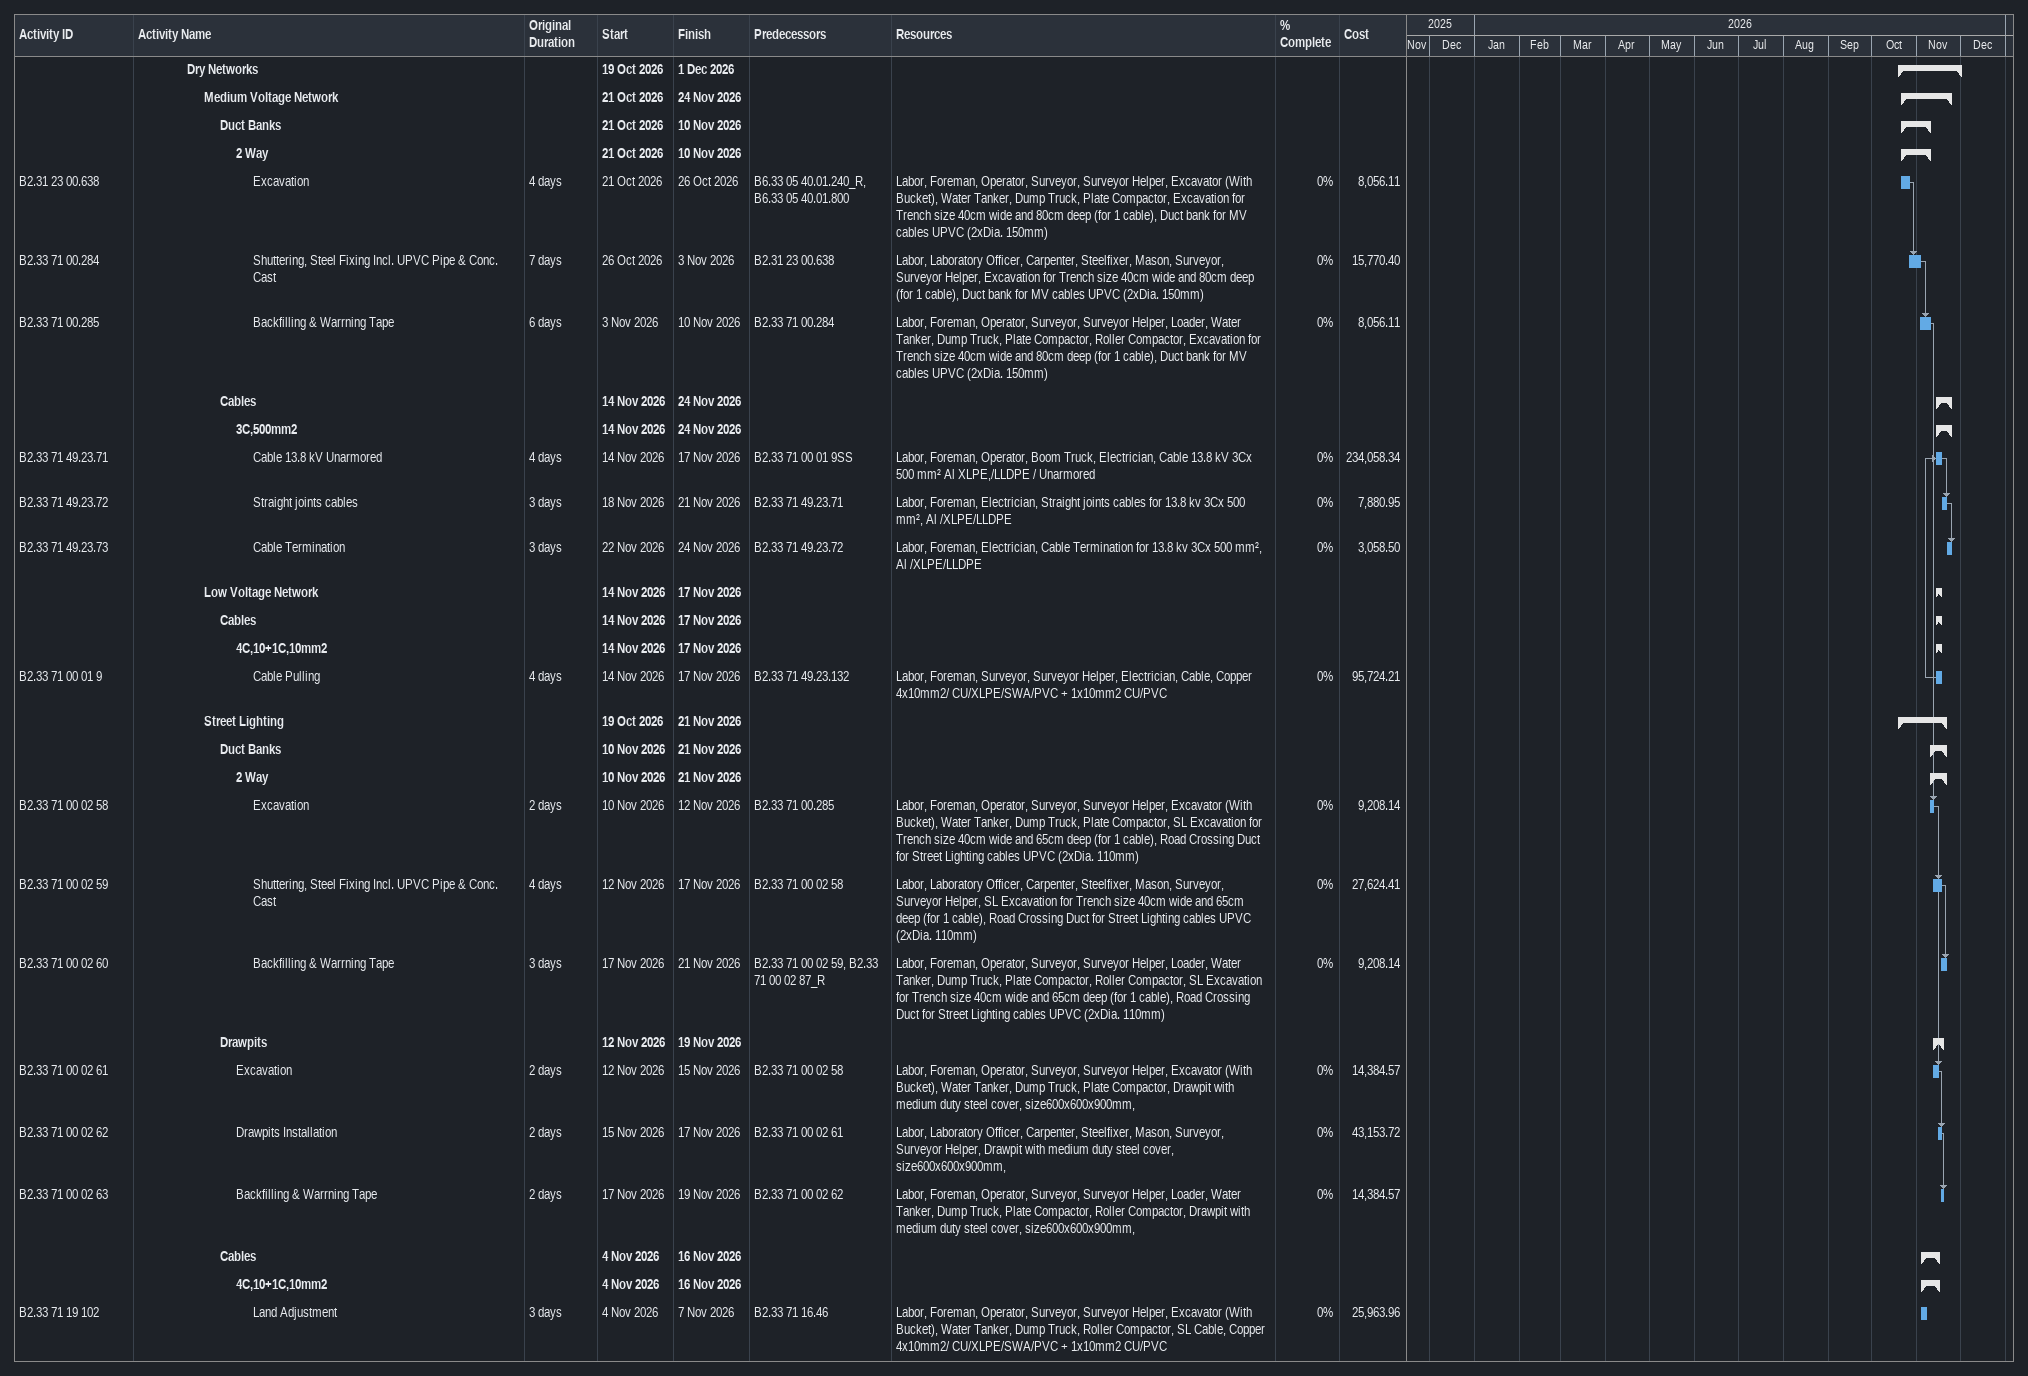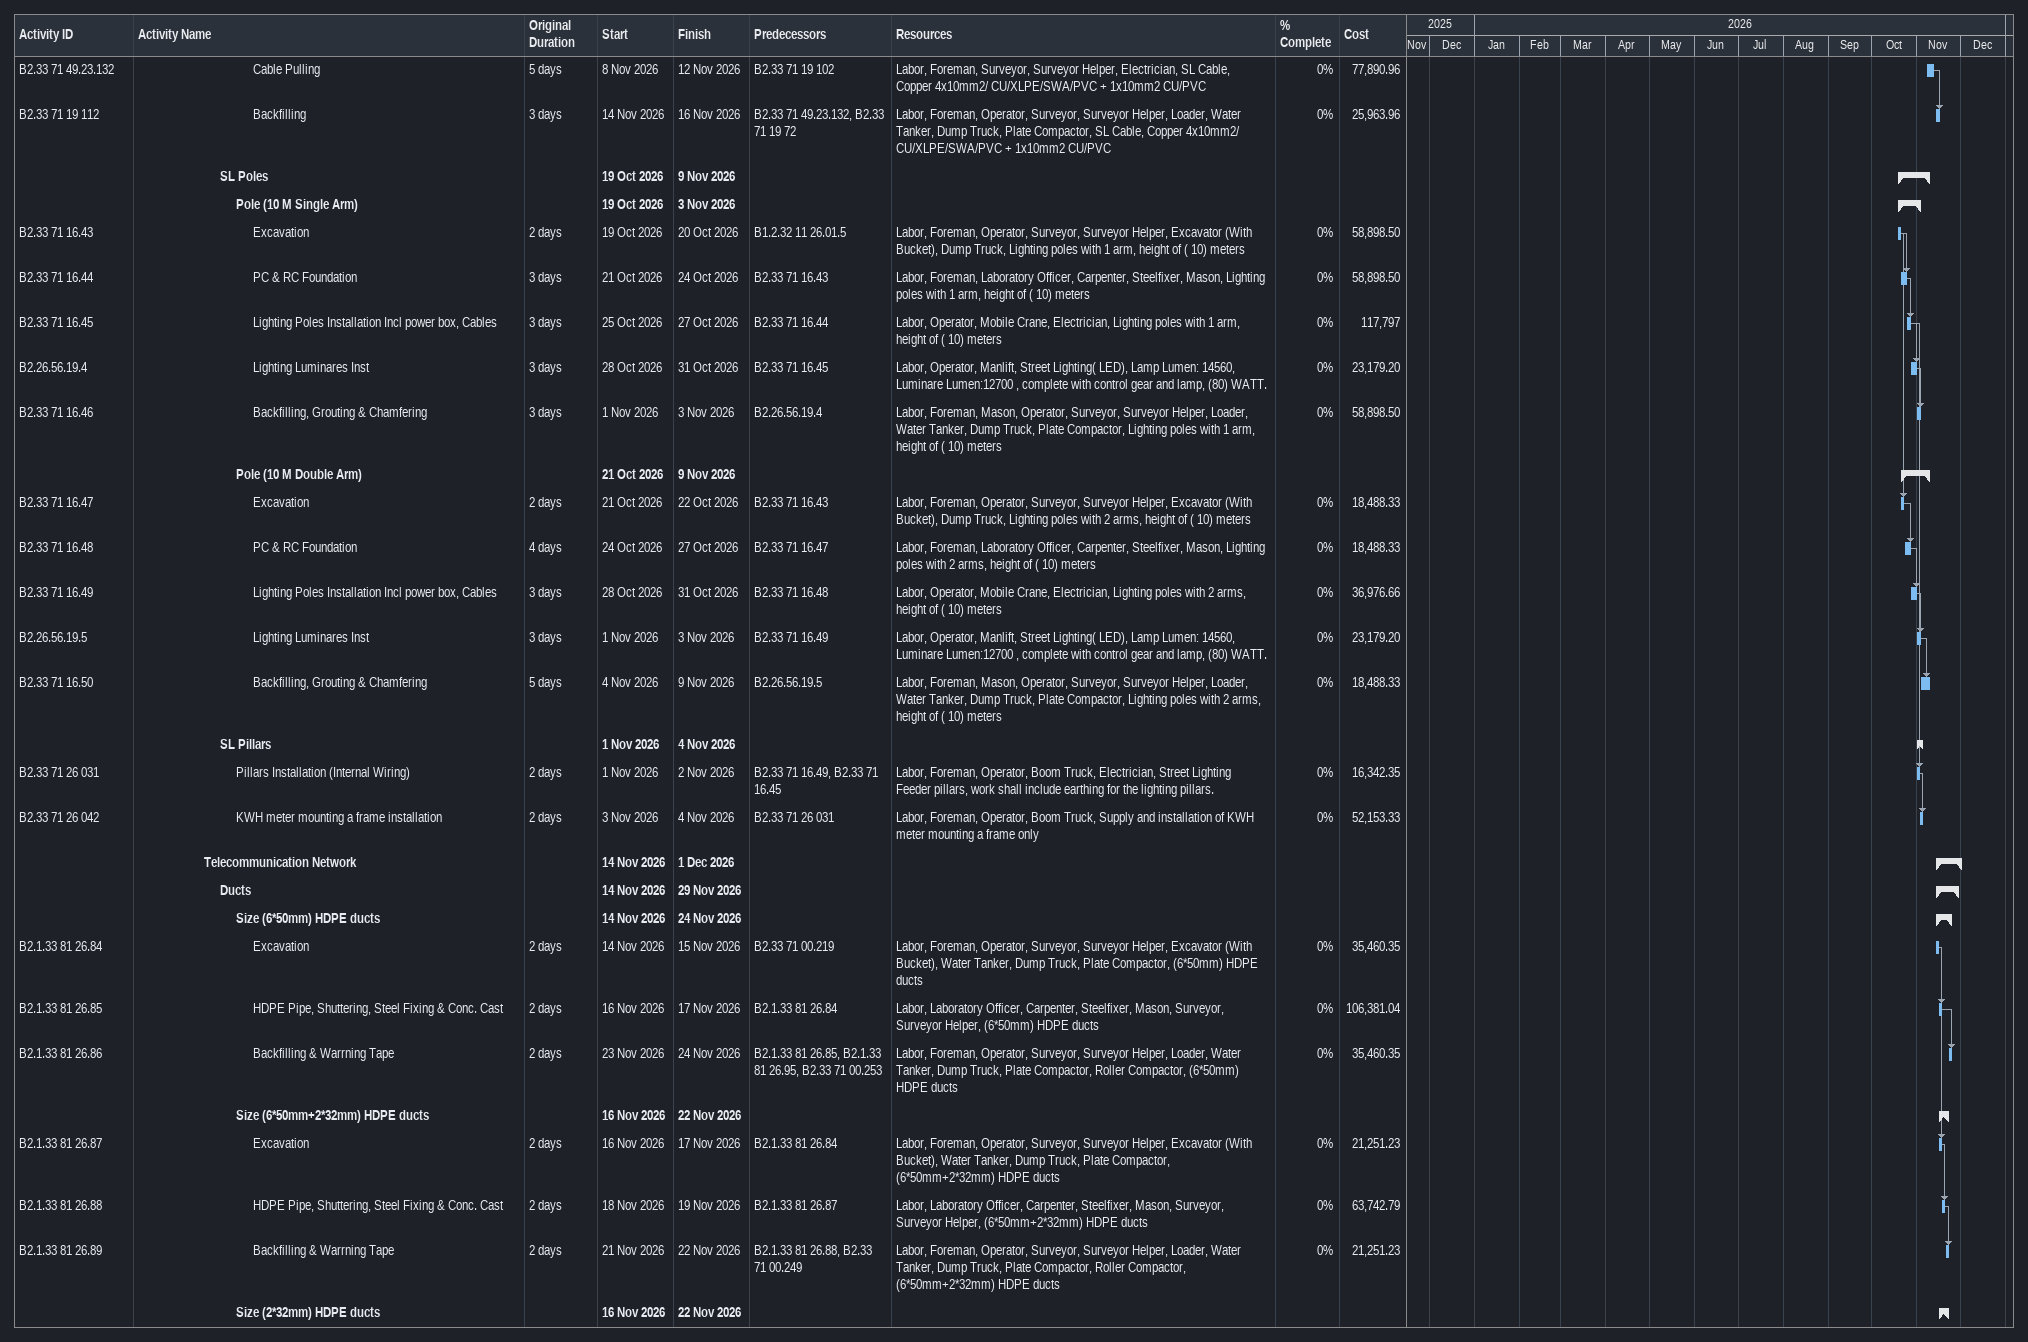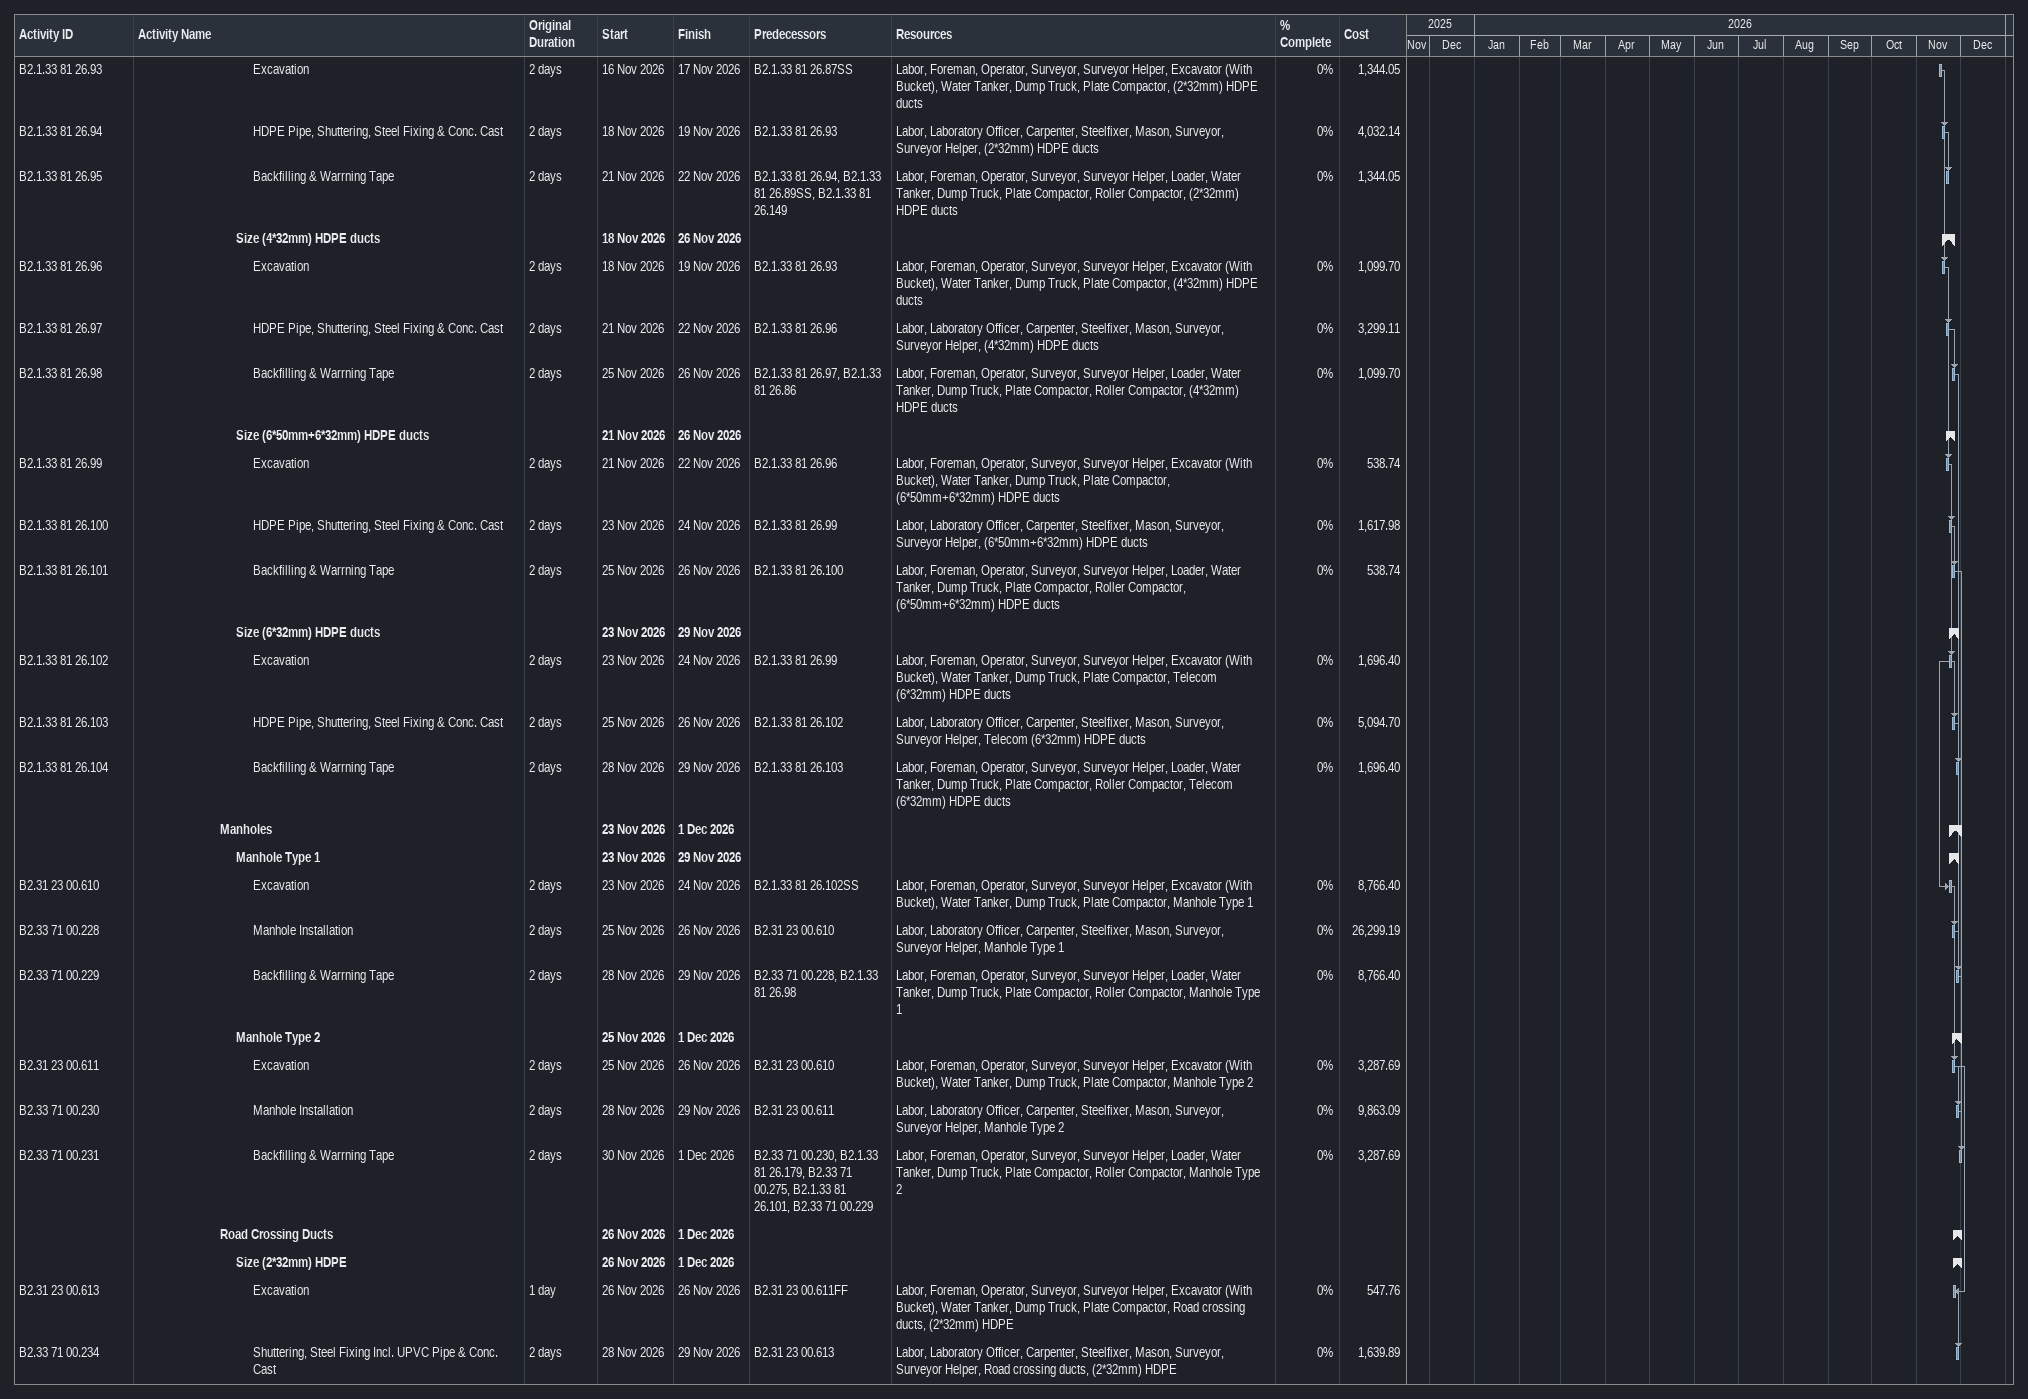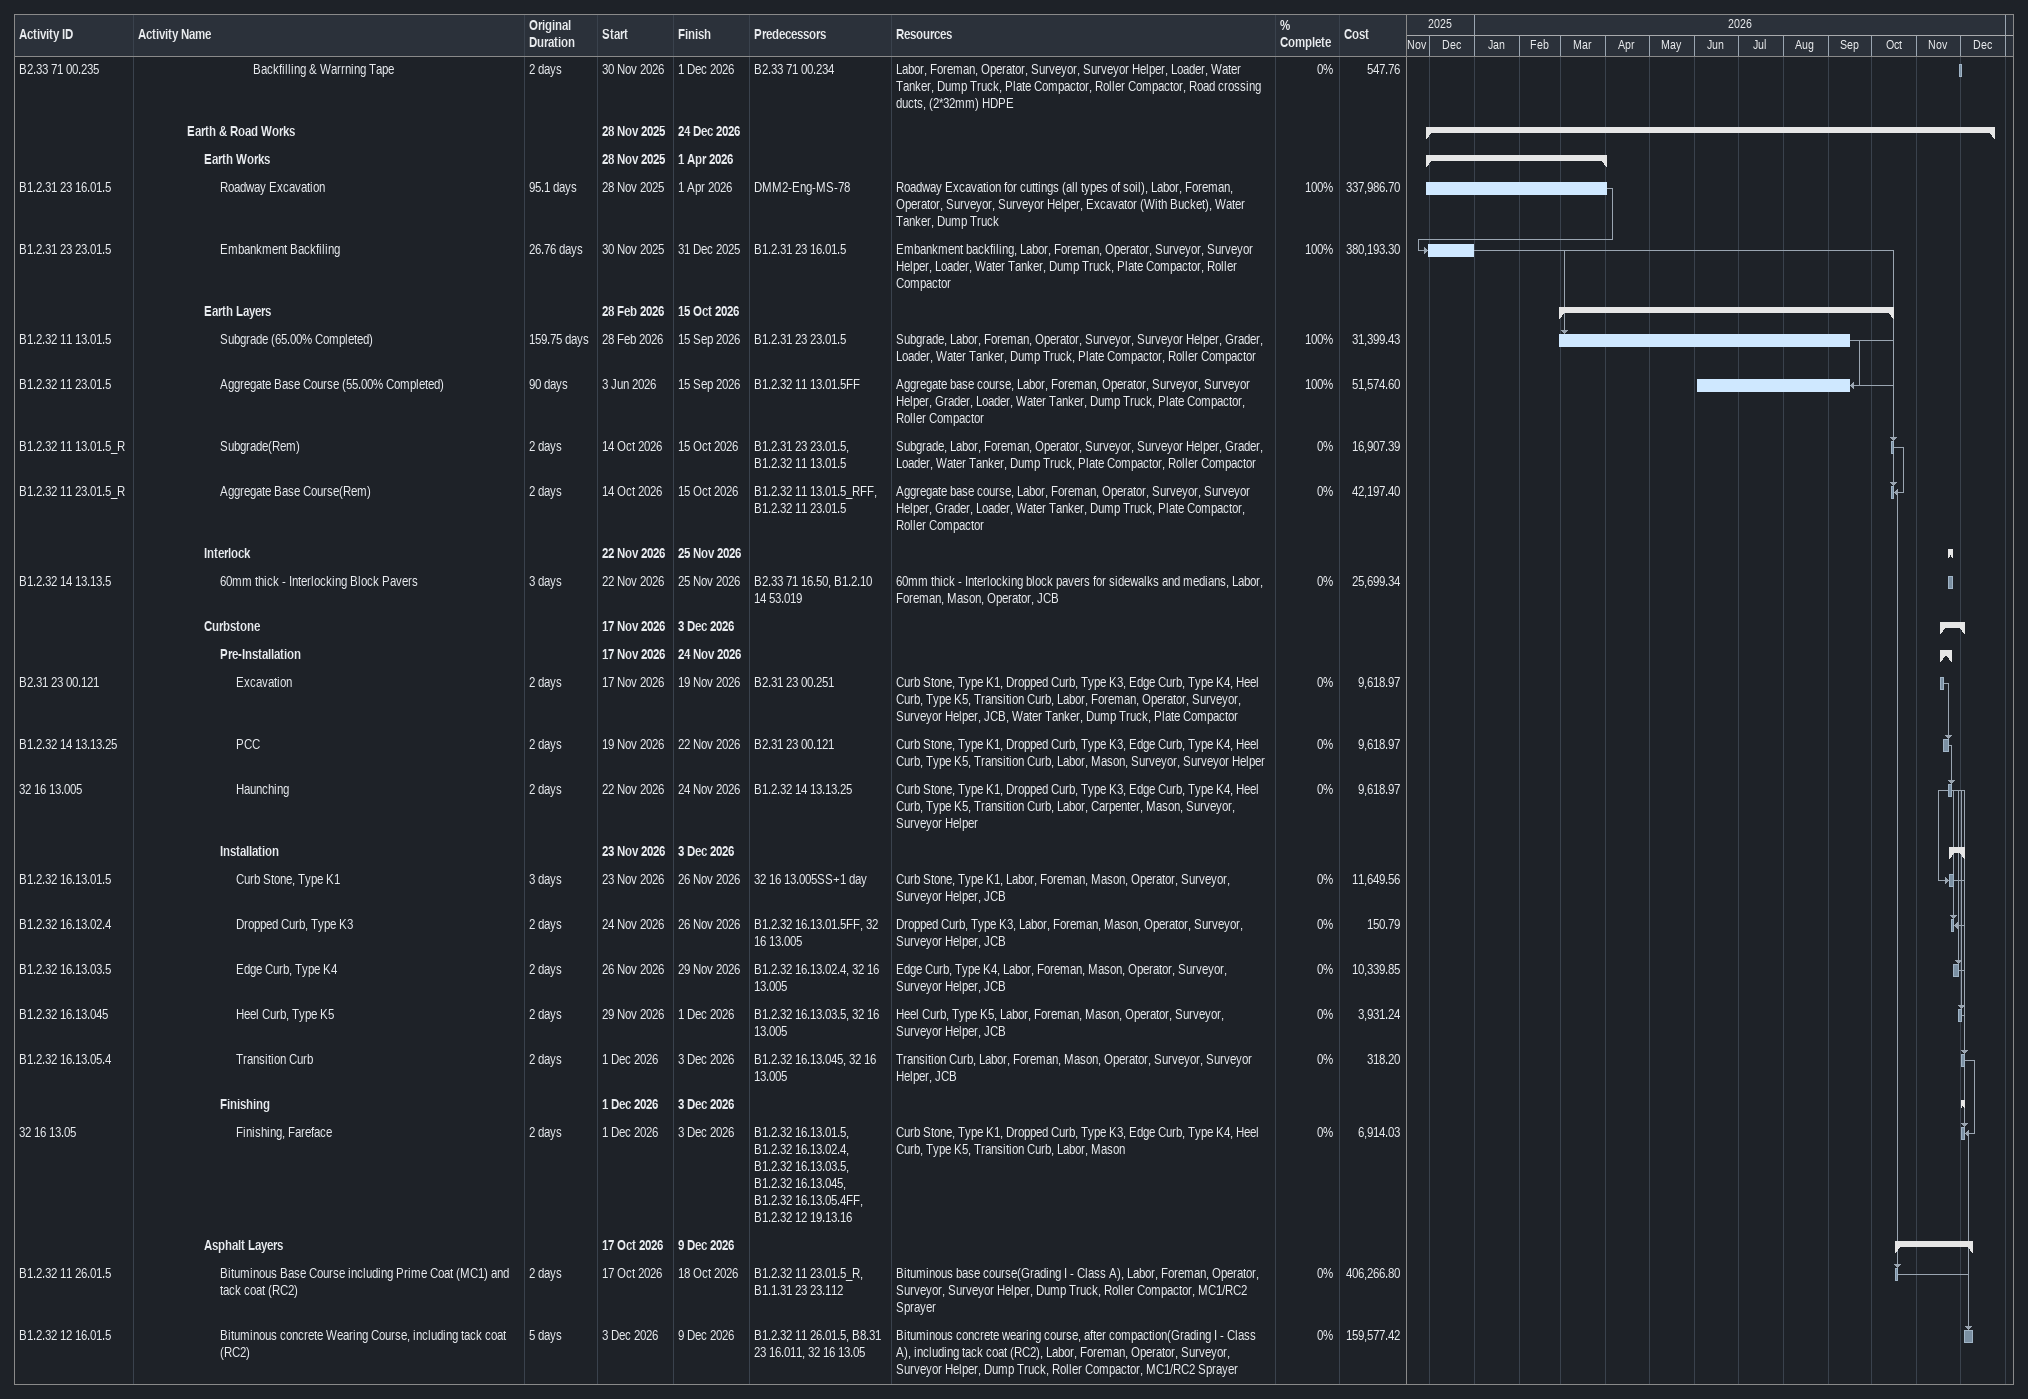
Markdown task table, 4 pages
| ID | Level | Task | Original duration | Start | Finish | Predecessors | Resources | % complete | Cost |
|---|---|---|---|---|---|---|---|---|---|
|  | 4 | **Dry Networks** |  | 2026-10-19 | 2026-12-01 |  |  |  |  |
|  | 5 | **Medium Voltage Network** |  | 2026-10-21 | 2026-11-24 |  |  |  |  |
|  | 6 | **Duct Banks** |  | 2026-10-21 | 2026-11-10 |  |  |  |  |
|  | 7 | **2 Way** |  | 2026-10-21 | 2026-11-10 |  |  |  |  |
| B2.31 23 00.638 | 8 | Excavation | 4d | 2026-10-21 | 2026-10-26 | B6.33 05 40.01.240_R, B6.33 05 40.01.800 | Labor, Foreman, Operator, Surveyor, Surveyor Helper, Excavator (With Bucket), Water Tanker, Dump Truck, Plate Compactor, Excavation for Trench size 40cm wide and 80cm deep (for 1 cable), Duct bank for MV cables UPVC (2xDia. 150mm) | 0 | 8056.11 |
| B2.33 71 00.284 | 8 | Shuttering, Steel Fixing Incl. UPVC Pipe & Conc. Cast | 7d | 2026-10-26 | 2026-11-03 | B2.31 23 00.638 | Labor, Laboratory Officer, Carpenter, Steelfixer, Mason, Surveyor, Surveyor Helper, Excavation for Trench size 40cm wide and 80cm deep (for 1 cable), Duct bank for MV cables UPVC (2xDia. 150mm) | 0 | 15770.40 |
| B2.33 71 00.285 | 8 | Backfilling & Warrning Tape | 6d | 2026-11-03 | 2026-11-10 | B2.33 71 00.284 | Labor, Foreman, Operator, Surveyor, Surveyor Helper, Loader, Water Tanker, Dump Truck, Plate Compactor, Roller Compactor, Excavation for Trench size 40cm wide and 80cm deep (for 1 cable), Duct bank for MV cables UPVC (2xDia. 150mm) | 0 | 8056.11 |
|  | 6 | **Cables** |  | 2026-11-14 | 2026-11-24 |  |  |  |  |
|  | 7 | **3C,500mm2** |  | 2026-11-14 | 2026-11-24 |  |  |  |  |
| B2.33 71 49.23.71 | 8 | Cable 13.8 kV Unarmored | 4d | 2026-11-14 | 2026-11-17 | B2.33 71 00 01 9SS | Labor, Foreman, Operator, Boom Truck, Electrician, Cable 13.8 kV 3Cx 500 mm² Al XLPE,/LLDPE / Unarmored | 0 | 234058.34 |
| B2.33 71 49.23.72 | 8 | Straight joints cables | 3d | 2026-11-18 | 2026-11-21 | B2.33 71 49.23.71 | Labor, Foreman, Electrician, Straight joints cables for 13.8 kv 3Cx 500 mm², Al /XLPE/LLDPE | 0 | 7880.95 |
| B2.33 71 49.23.73 | 8 | Cable Termination | 3d | 2026-11-22 | 2026-11-24 | B2.33 71 49.23.72 | Labor, Foreman, Electrician, Cable Termination for 13.8 kv 3Cx 500 mm², Al /XLPE/LLDPE | 0 | 3058.50 |
|  | 5 | **Low Voltage Network** |  | 2026-11-14 | 2026-11-17 |  |  |  |  |
|  | 6 | **Cables** |  | 2026-11-14 | 2026-11-17 |  |  |  |  |
|  | 7 | **4C,10+1C,10mm2** |  | 2026-11-14 | 2026-11-17 |  |  |  |  |
| B2.33 71 00 01 9 | 8 | Cable Pulling | 4d | 2026-11-14 | 2026-11-17 | B2.33 71 49.23.132 | Labor, Foreman, Surveyor, Surveyor Helper, Electrician, Cable, Copper 4x10mm2/ CU/XLPE/SWA/PVC + 1x10mm2 CU/PVC | 0 | 95724.21 |
|  | 5 | **Street Lighting** |  | 2026-10-19 | 2026-11-21 |  |  |  |  |
|  | 6 | **Duct Banks** |  | 2026-11-10 | 2026-11-21 |  |  |  |  |
|  | 7 | **2 Way** |  | 2026-11-10 | 2026-11-21 |  |  |  |  |
| B2.33 71 00 02 58 | 8 | Excavation | 2d | 2026-11-10 | 2026-11-12 | B2.33 71 00.285 | Labor, Foreman, Operator, Surveyor, Surveyor Helper, Excavator (With Bucket), Water Tanker, Dump Truck, Plate Compactor, SL Excavation for Trench size 40cm wide and 65cm deep (for 1 cable), Road Crossing Duct for Street Lighting cables UPVC (2xDia. 110mm) | 0 | 9208.14 |
| B2.33 71 00 02 59 | 8 | Shuttering, Steel Fixing Incl. UPVC Pipe & Conc. Cast | 4d | 2026-11-12 | 2026-11-17 | B2.33 71 00 02 58 | Labor, Laboratory Officer, Carpenter, Steelfixer, Mason, Surveyor, Surveyor Helper, SL Excavation for Trench size 40cm wide and 65cm deep (for 1 cable), Road Crossing Duct for Street Lighting cables UPVC (2xDia. 110mm) | 0 | 27624.41 |
| B2.33 71 00 02 60 | 8 | Backfilling & Warrning Tape | 3d | 2026-11-17 | 2026-11-21 | B2.33 71 00 02 59, B2.33 71 00 02 87_R | Labor, Foreman, Operator, Surveyor, Surveyor Helper, Loader, Water Tanker, Dump Truck, Plate Compactor, Roller Compactor, SL Excavation for Trench size 40cm wide and 65cm deep (for 1 cable), Road Crossing Duct for Street Lighting cables UPVC (2xDia. 110mm) | 0 | 9208.14 |
|  | 6 | **Drawpits** |  | 2026-11-12 | 2026-11-19 |  |  |  |  |
| B2.33 71 00 02 61 | 7 | Excavation | 2d | 2026-11-12 | 2026-11-15 | B2.33 71 00 02 58 | Labor, Foreman, Operator, Surveyor, Surveyor Helper, Excavator (With Bucket), Water Tanker, Dump Truck, Plate Compactor, Drawpit with medium duty steel cover, size600x600x900mm, | 0 | 14384.57 |
| B2.33 71 00 02 62 | 7 | Drawpits Installation | 2d | 2026-11-15 | 2026-11-17 | B2.33 71 00 02 61 | Labor, Laboratory Officer, Carpenter, Steelfixer, Mason, Surveyor, Surveyor Helper, Drawpit with medium duty steel cover, size600x600x900mm, | 0 | 43153.72 |
| B2.33 71 00 02 63 | 7 | Backfilling & Warrning Tape | 2d | 2026-11-17 | 2026-11-19 | B2.33 71 00 02 62 | Labor, Foreman, Operator, Surveyor, Surveyor Helper, Loader, Water Tanker, Dump Truck, Plate Compactor, Roller Compactor, Drawpit with medium duty steel cover, size600x600x900mm, | 0 | 14384.57 |
|  | 6 | **Cables** |  | 2026-11-04 | 2026-11-16 |  |  |  |  |
|  | 7 | **4C,10+1C,10mm2** |  | 2026-11-04 | 2026-11-16 |  |  |  |  |
| B2.33 71 19 102 | 8 | Land Adjustment | 3d | 2026-11-04 | 2026-11-07 | B2.33 71 16.46 | Labor, Foreman, Operator, Surveyor, Surveyor Helper, Excavator (With Bucket), Water Tanker, Dump Truck, Roller Compactor, SL Cable, Copper 4x10mm2/ CU/XLPE/SWA/PVC + 1x10mm2 CU/PVC | 0 | 25963.96 |
| B2.33 71 49.23.132 | 8 | Cable Pulling | 5d | 2026-11-08 | 2026-11-12 | B2.33 71 19 102 | Labor, Foreman, Surveyor, Surveyor Helper, Electrician, SL Cable, Copper 4x10mm2/ CU/XLPE/SWA/PVC + 1x10mm2 CU/PVC | 0 | 77890.96 |
| B2.33 71 19 112 | 8 | Backfilling | 3d | 2026-11-14 | 2026-11-16 | B2.33 71 49.23.132, B2.33 71 19 72 | Labor, Foreman, Operator, Surveyor, Surveyor Helper, Loader, Water Tanker, Dump Truck, Plate Compactor, SL Cable, Copper 4x10mm2/ CU/XLPE/SWA/PVC + 1x10mm2 CU/PVC | 0 | 25963.96 |
|  | 6 | **SL Poles** |  | 2026-10-19 | 2026-11-09 |  |  |  |  |
|  | 7 | **Pole (10 M Single Arm)** |  | 2026-10-19 | 2026-11-03 |  |  |  |  |
| B2.33 71 16.43 | 8 | Excavation | 2d | 2026-10-19 | 2026-10-20 | B1.2.32 11 26.01.5 | Labor, Foreman, Operator, Surveyor, Surveyor Helper, Excavator (With Bucket), Dump Truck, Lighting poles with 1 arm, height of ( 10) meters | 0 | 58898.50 |
| B2.33 71 16.44 | 8 | PC & RC Foundation | 3d | 2026-10-21 | 2026-10-24 | B2.33 71 16.43 | Labor, Foreman, Laboratory Officer, Carpenter, Steelfixer, Mason, Lighting poles with 1 arm, height of ( 10) meters | 0 | 58898.50 |
| B2.33 71 16.45 | 8 | Lighting Poles Installation Incl power box, Cables | 3d | 2026-10-25 | 2026-10-27 | B2.33 71 16.44 | Labor, Operator, Mobile Crane, Electrician, Lighting poles with 1 arm, height of ( 10) meters | 0 | 117797 |
| B2.26.56.19.4 | 8 | Lighting Luminares Inst | 3d | 2026-10-28 | 2026-10-31 | B2.33 71 16.45 | Labor, Operator, Manlift, Street Lighting( LED), Lamp Lumen: 14560, Luminare Lumen:12700 , complete with control gear and lamp, (80) WATT. | 0 | 23179.20 |
| B2.33 71 16.46 | 8 | Backfilling, Grouting & Chamfering | 3d | 2026-11-01 | 2026-11-03 | B2.26.56.19.4 | Labor, Foreman, Mason, Operator, Surveyor, Surveyor Helper, Loader, Water Tanker, Dump Truck, Plate Compactor, Lighting poles with 1 arm, height of ( 10) meters | 0 | 58898.50 |
|  | 7 | **Pole (10 M Double Arm)** |  | 2026-10-21 | 2026-11-09 |  |  |  |  |
| B2.33 71 16.47 | 8 | Excavation | 2d | 2026-10-21 | 2026-10-22 | B2.33 71 16.43 | Labor, Foreman, Operator, Surveyor, Surveyor Helper, Excavator (With Bucket), Dump Truck, Lighting poles with 2 arms, height of ( 10) meters | 0 | 18488.33 |
| B2.33 71 16.48 | 8 | PC & RC Foundation | 4d | 2026-10-24 | 2026-10-27 | B2.33 71 16.47 | Labor, Foreman, Laboratory Officer, Carpenter, Steelfixer, Mason, Lighting poles with 2 arms, height of ( 10) meters | 0 | 18488.33 |
| B2.33 71 16.49 | 8 | Lighting Poles Installation Incl power box, Cables | 3d | 2026-10-28 | 2026-10-31 | B2.33 71 16.48 | Labor, Operator, Mobile Crane, Electrician, Lighting poles with 2 arms, height of ( 10) meters | 0 | 36976.66 |
| B2.26.56.19.5 | 8 | Lighting Luminares Inst | 3d | 2026-11-01 | 2026-11-03 | B2.33 71 16.49 | Labor, Operator, Manlift, Street Lighting( LED), Lamp Lumen: 14560, Luminare Lumen:12700 , complete with control gear and lamp, (80) WATT. | 0 | 23179.20 |
| B2.33 71 16.50 | 8 | Backfilling, Grouting & Chamfering | 5d | 2026-11-04 | 2026-11-09 | B2.26.56.19.5 | Labor, Foreman, Mason, Operator, Surveyor, Surveyor Helper, Loader, Water Tanker, Dump Truck, Plate Compactor, Lighting poles with 2 arms, height of ( 10) meters | 0 | 18488.33 |
|  | 6 | **SL Pillars** |  | 2026-11-01 | 2026-11-04 |  |  |  |  |
| B2.33 71 26 031 | 7 | Pillars Installation (Internal Wiring) | 2d | 2026-11-01 | 2026-11-02 | B2.33 71 16.49, B2.33 71 16.45 | Labor, Foreman, Operator, Boom Truck, Electrician, Street Lighting Feeder pillars, work shall include earthing for the lighting pillars. | 0 | 16342.35 |
| B2.33 71 26 042 | 7 | KWH meter mounting a frame installation | 2d | 2026-11-03 | 2026-11-04 | B2.33 71 26 031 | Labor, Foreman, Operator, Boom Truck, Supply and installation of KWH meter mounting a frame only | 0 | 52153.33 |
|  | 5 | **Telecommunication Network** |  | 2026-11-14 | 2026-12-01 |  |  |  |  |
|  | 6 | **Ducts** |  | 2026-11-14 | 2026-11-29 |  |  |  |  |
|  | 7 | **Size (6*50mm) HDPE ducts** |  | 2026-11-14 | 2026-11-24 |  |  |  |  |
| B2.1.33 81 26.84 | 8 | Excavation | 2d | 2026-11-14 | 2026-11-15 | B2.33 71 00.219 | Labor, Foreman, Operator, Surveyor, Surveyor Helper, Excavator (With Bucket), Water Tanker, Dump Truck, Plate Compactor, (6*50mm) HDPE ducts | 0 | 35460.35 |
| B2.1.33 81 26.85 | 8 | HDPE Pipe, Shuttering, Steel Fixing & Conc. Cast | 2d | 2026-11-16 | 2026-11-17 | B2.1.33 81 26.84 | Labor, Laboratory Officer, Carpenter, Steelfixer, Mason, Surveyor, Surveyor Helper, (6*50mm) HDPE ducts | 0 | 106381.04 |
| B2.1.33 81 26.86 | 8 | Backfilling & Warrning Tape | 2d | 2026-11-23 | 2026-11-24 | B2.1.33 81 26.85, B2.1.33 81 26.95, B2.33 71 00.253 | Labor, Foreman, Operator, Surveyor, Surveyor Helper, Loader, Water Tanker, Dump Truck, Plate Compactor, Roller Compactor, (6*50mm) HDPE ducts | 0 | 35460.35 |
|  | 7 | **Size (6*50mm+2*32mm) HDPE ducts** |  | 2026-11-16 | 2026-11-22 |  |  |  |  |
| B2.1.33 81 26.87 | 8 | Excavation | 2d | 2026-11-16 | 2026-11-17 | B2.1.33 81 26.84 | Labor, Foreman, Operator, Surveyor, Surveyor Helper, Excavator (With Bucket), Water Tanker, Dump Truck, Plate Compactor, (6*50mm+2*32mm) HDPE ducts | 0 | 21251.23 |
| B2.1.33 81 26.88 | 8 | HDPE Pipe, Shuttering, Steel Fixing & Conc. Cast | 2d | 2026-11-18 | 2026-11-19 | B2.1.33 81 26.87 | Labor, Laboratory Officer, Carpenter, Steelfixer, Mason, Surveyor, Surveyor Helper, (6*50mm+2*32mm) HDPE ducts | 0 | 63742.79 |
| B2.1.33 81 26.89 | 8 | Backfilling & Warrning Tape | 2d | 2026-11-21 | 2026-11-22 | B2.1.33 81 26.88, B2.33 71 00.249 | Labor, Foreman, Operator, Surveyor, Surveyor Helper, Loader, Water Tanker, Dump Truck, Plate Compactor, Roller Compactor, (6*50mm+2*32mm) HDPE ducts | 0 | 21251.23 |
|  | 7 | **Size (2*32mm) HDPE ducts** |  | 2026-11-16 | 2026-11-22 |  |  |  |  |
| B2.1.33 81 26.93 | 8 | Excavation | 2d | 2026-11-16 | 2026-11-17 | B2.1.33 81 26.87SS | Labor, Foreman, Operator, Surveyor, Surveyor Helper, Excavator (With Bucket), Water Tanker, Dump Truck, Plate Compactor, (2*32mm) HDPE ducts | 0 | 1344.05 |
| B2.1.33 81 26.94 | 8 | HDPE Pipe, Shuttering, Steel Fixing & Conc. Cast | 2d | 2026-11-18 | 2026-11-19 | B2.1.33 81 26.93 | Labor, Laboratory Officer, Carpenter, Steelfixer, Mason, Surveyor, Surveyor Helper, (2*32mm) HDPE ducts | 0 | 4032.14 |
| B2.1.33 81 26.95 | 8 | Backfilling & Warrning Tape | 2d | 2026-11-21 | 2026-11-22 | B2.1.33 81 26.94, B2.1.33 81 26.89SS, B2.1.33 81 26.149 | Labor, Foreman, Operator, Surveyor, Surveyor Helper, Loader, Water Tanker, Dump Truck, Plate Compactor, Roller Compactor, (2*32mm) HDPE ducts | 0 | 1344.05 |
|  | 7 | **Size (4*32mm) HDPE ducts** |  | 2026-11-18 | 2026-11-26 |  |  |  |  |
| B2.1.33 81 26.96 | 8 | Excavation | 2d | 2026-11-18 | 2026-11-19 | B2.1.33 81 26.93 | Labor, Foreman, Operator, Surveyor, Surveyor Helper, Excavator (With Bucket), Water Tanker, Dump Truck, Plate Compactor, (4*32mm) HDPE ducts | 0 | 1099.70 |
| B2.1.33 81 26.97 | 8 | HDPE Pipe, Shuttering, Steel Fixing & Conc. Cast | 2d | 2026-11-21 | 2026-11-22 | B2.1.33 81 26.96 | Labor, Laboratory Officer, Carpenter, Steelfixer, Mason, Surveyor, Surveyor Helper, (4*32mm) HDPE ducts | 0 | 3299.11 |
| B2.1.33 81 26.98 | 8 | Backfilling & Warrning Tape | 2d | 2026-11-25 | 2026-11-26 | B2.1.33 81 26.97, B2.1.33 81 26.86 | Labor, Foreman, Operator, Surveyor, Surveyor Helper, Loader, Water Tanker, Dump Truck, Plate Compactor, Roller Compactor, (4*32mm) HDPE ducts | 0 | 1099.70 |
|  | 7 | **Size (6*50mm+6*32mm) HDPE ducts** |  | 2026-11-21 | 2026-11-26 |  |  |  |  |
| B2.1.33 81 26.99 | 8 | Excavation | 2d | 2026-11-21 | 2026-11-22 | B2.1.33 81 26.96 | Labor, Foreman, Operator, Surveyor, Surveyor Helper, Excavator (With Bucket), Water Tanker, Dump Truck, Plate Compactor, (6*50mm+6*32mm) HDPE ducts | 0 | 538.74 |
| B2.1.33 81 26.100 | 8 | HDPE Pipe, Shuttering, Steel Fixing & Conc. Cast | 2d | 2026-11-23 | 2026-11-24 | B2.1.33 81 26.99 | Labor, Laboratory Officer, Carpenter, Steelfixer, Mason, Surveyor, Surveyor Helper, (6*50mm+6*32mm) HDPE ducts | 0 | 1617.98 |
| B2.1.33 81 26.101 | 8 | Backfilling & Warrning Tape | 2d | 2026-11-25 | 2026-11-26 | B2.1.33 81 26.100 | Labor, Foreman, Operator, Surveyor, Surveyor Helper, Loader, Water Tanker, Dump Truck, Plate Compactor, Roller Compactor, (6*50mm+6*32mm) HDPE ducts | 0 | 538.74 |
|  | 7 | **Size (6*32mm) HDPE ducts** |  | 2026-11-23 | 2026-11-29 |  |  |  |  |
| B2.1.33 81 26.102 | 8 | Excavation | 2d | 2026-11-23 | 2026-11-24 | B2.1.33 81 26.99 | Labor, Foreman, Operator, Surveyor, Surveyor Helper, Excavator (With Bucket), Water Tanker, Dump Truck, Plate Compactor, Telecom (6*32mm) HDPE ducts | 0 | 1696.40 |
| B2.1.33 81 26.103 | 8 | HDPE Pipe, Shuttering, Steel Fixing & Conc. Cast | 2d | 2026-11-25 | 2026-11-26 | B2.1.33 81 26.102 | Labor, Laboratory Officer, Carpenter, Steelfixer, Mason, Surveyor, Surveyor Helper, Telecom (6*32mm) HDPE ducts | 0 | 5094.70 |
| B2.1.33 81 26.104 | 8 | Backfilling & Warrning Tape | 2d | 2026-11-28 | 2026-11-29 | B2.1.33 81 26.103 | Labor, Foreman, Operator, Surveyor, Surveyor Helper, Loader, Water Tanker, Dump Truck, Plate Compactor, Roller Compactor, Telecom (6*32mm) HDPE ducts | 0 | 1696.40 |
|  | 6 | **Manholes** |  | 2026-11-23 | 2026-12-01 |  |  |  |  |
|  | 7 | **Manhole Type 1** |  | 2026-11-23 | 2026-11-29 |  |  |  |  |
| B2.31 23 00.610 | 8 | Excavation | 2d | 2026-11-23 | 2026-11-24 | B2.1.33 81 26.102SS | Labor, Foreman, Operator, Surveyor, Surveyor Helper, Excavator (With Bucket), Water Tanker, Dump Truck, Plate Compactor, Manhole Type 1 | 0 | 8766.40 |
| B2.33 71 00.228 | 8 | Manhole Installation | 2d | 2026-11-25 | 2026-11-26 | B2.31 23 00.610 | Labor, Laboratory Officer, Carpenter, Steelfixer, Mason, Surveyor, Surveyor Helper, Manhole Type 1 | 0 | 26299.19 |
| B2.33 71 00.229 | 8 | Backfilling & Warrning Tape | 2d | 2026-11-28 | 2026-11-29 | B2.33 71 00.228, B2.1.33 81 26.98 | Labor, Foreman, Operator, Surveyor, Surveyor Helper, Loader, Water Tanker, Dump Truck, Plate Compactor, Roller Compactor, Manhole Type 1 | 0 | 8766.40 |
|  | 7 | **Manhole Type 2** |  | 2026-11-25 | 2026-12-01 |  |  |  |  |
| B2.31 23 00.611 | 8 | Excavation | 2d | 2026-11-25 | 2026-11-26 | B2.31 23 00.610 | Labor, Foreman, Operator, Surveyor, Surveyor Helper, Excavator (With Bucket), Water Tanker, Dump Truck, Plate Compactor, Manhole Type 2 | 0 | 3287.69 |
| B2.33 71 00.230 | 8 | Manhole Installation | 2d | 2026-11-28 | 2026-11-29 | B2.31 23 00.611 | Labor, Laboratory Officer, Carpenter, Steelfixer, Mason, Surveyor, Surveyor Helper, Manhole Type 2 | 0 | 9863.09 |
| B2.33 71 00.231 | 8 | Backfilling & Warrning Tape | 2d | 2026-11-30 | 2026-12-01 | B2.33 71 00.230, B2.1.33 81 26.179, B2.33 71 00.275, B2.1.33 81 26.101, B2.33 71 00.229 | Labor, Foreman, Operator, Surveyor, Surveyor Helper, Loader, Water Tanker, Dump Truck, Plate Compactor, Roller Compactor, Manhole Type 2 | 0 | 3287.69 |
|  | 6 | **Road Crossing Ducts** |  | 2026-11-26 | 2026-12-01 |  |  |  |  |
|  | 7 | **Size (2*32mm) HDPE** |  | 2026-11-26 | 2026-12-01 |  |  |  |  |
| B2.31 23 00.613 | 8 | Excavation | 1d | 2026-11-26 | 2026-11-26 | B2.31 23 00.611FF | Labor, Foreman, Operator, Surveyor, Surveyor Helper, Excavator (With Bucket), Water Tanker, Dump Truck, Plate Compactor, Road crossing ducts, (2*32mm) HDPE | 0 | 547.76 |
| B2.33 71 00.234 | 8 | Shuttering, Steel Fixing Incl. UPVC Pipe & Conc. Cast | 2d | 2026-11-28 | 2026-11-29 | B2.31 23 00.613 | Labor, Laboratory Officer, Carpenter, Steelfixer, Mason, Surveyor, Surveyor Helper, Road crossing ducts, (2*32mm) HDPE | 0 | 1639.89 |
| B2.33 71 00.235 | 8 | Backfilling & Warrning Tape | 2d | 2026-11-30 | 2026-12-01 | B2.33 71 00.234 | Labor, Foreman, Operator, Surveyor, Surveyor Helper, Loader, Water Tanker, Dump Truck, Plate Compactor, Roller Compactor, Road crossing ducts, (2*32mm) HDPE | 0 | 547.76 |
|  | 4 | **Earth & Road Works** |  | 2025-11-28 | 2026-12-24 |  |  |  |  |
|  | 5 | **Earth Works** |  | 2025-11-28 | 2026-04-01 |  |  |  |  |
| B1.2.31 23 16.01.5 | 6 | Roadway Excavation | 95.1d | 2025-11-28 | 2026-04-01 | DMM2-Eng-MS-78 | Roadway Excavation for cuttings (all types of soil), Labor, Foreman, Operator, Surveyor, Surveyor Helper, Excavator (With Bucket), Water Tanker, Dump Truck | 100 | 337986.70 |
| B1.2.31 23 23.01.5 | 6 | Embankment Backfiling | 26.76d | 2025-11-30 | 2025-12-31 | B1.2.31 23 16.01.5 | Embankment backfiling, Labor, Foreman, Operator, Surveyor, Surveyor Helper, Loader, Water Tanker, Dump Truck, Plate Compactor, Roller Compactor | 100 | 380193.30 |
|  | 5 | **Earth Layers** |  | 2026-02-28 | 2026-10-15 |  |  |  |  |
| B1.2.32 11 13.01.5 | 6 | Subgrade (65.00% Completed) | 159.75d | 2026-02-28 | 2026-09-15 | B1.2.31 23 23.01.5 | Subgrade, Labor, Foreman, Operator, Surveyor, Surveyor Helper, Grader, Loader, Water Tanker, Dump Truck, Plate Compactor, Roller Compactor | 100 | 31399.43 |
| B1.2.32 11 23.01.5 | 6 | Aggregate Base Course (55.00% Completed) | 90d | 2026-06-03 | 2026-09-15 | B1.2.32 11 13.01.5FF | Aggregate base course, Labor, Foreman, Operator, Surveyor, Surveyor Helper, Grader, Loader, Water Tanker, Dump Truck, Plate Compactor, Roller Compactor | 100 | 51574.60 |
| B1.2.32 11 13.01.5_R | 6 | Subgrade(Rem) | 2d | 2026-10-14 | 2026-10-15 | B1.2.31 23 23.01.5, B1.2.32 11 13.01.5 | Subgrade, Labor, Foreman, Operator, Surveyor, Surveyor Helper, Grader, Loader, Water Tanker, Dump Truck, Plate Compactor, Roller Compactor | 0 | 16907.39 |
| B1.2.32 11 23.01.5_R | 6 | Aggregate Base Course(Rem) | 2d | 2026-10-14 | 2026-10-15 | B1.2.32 11 13.01.5_RFF, B1.2.32 11 23.01.5 | Aggregate base course, Labor, Foreman, Operator, Surveyor, Surveyor Helper, Grader, Loader, Water Tanker, Dump Truck, Plate Compactor, Roller Compactor | 0 | 42197.40 |
|  | 5 | **Interlock** |  | 2026-11-22 | 2026-11-25 |  |  |  |  |
| B1.2.32 14 13.13.5 | 6 | 60mm thick - Interlocking Block Pavers | 3d | 2026-11-22 | 2026-11-25 | B2.33 71 16.50, B1.2.10 14 53.019 | 60mm thick - Interlocking block pavers for sidewalks and medians, Labor, Foreman, Mason, Operator, JCB | 0 | 25699.34 |
|  | 5 | **Curbstone** |  | 2026-11-17 | 2026-12-03 |  |  |  |  |
|  | 6 | **Pre-Installation** |  | 2026-11-17 | 2026-11-24 |  |  |  |  |
| B2.31 23 00.121 | 7 | Excavation | 2d | 2026-11-17 | 2026-11-19 | B2.31 23 00.251 | Curb Stone, Type K1, Dropped Curb, Type K3, Edge Curb, Type K4, Heel Curb, Type K5, Transition Curb, Labor, Foreman, Operator, Surveyor, Surveyor Helper, JCB, Water Tanker, Dump Truck, Plate Compactor | 0 | 9618.97 |
| B1.2.32 14 13.13.25 | 7 | PCC | 2d | 2026-11-19 | 2026-11-22 | B2.31 23 00.121 | Curb Stone, Type K1, Dropped Curb, Type K3, Edge Curb, Type K4, Heel Curb, Type K5, Transition Curb, Labor, Mason, Surveyor, Surveyor Helper | 0 | 9618.97 |
| 32 16 13.005 | 7 | Haunching | 2d | 2026-11-22 | 2026-11-24 | B1.2.32 14 13.13.25 | Curb Stone, Type K1, Dropped Curb, Type K3, Edge Curb, Type K4, Heel Curb, Type K5, Transition Curb, Labor, Carpenter, Mason, Surveyor, Surveyor Helper | 0 | 9618.97 |
|  | 6 | **Installation** |  | 2026-11-23 | 2026-12-03 |  |  |  |  |
| B1.2.32 16.13.01.5 | 7 | Curb Stone, Type K1 | 3d | 2026-11-23 | 2026-11-26 | 32 16 13.005SS+1d | Curb Stone, Type K1, Labor, Foreman, Mason, Operator, Surveyor, Surveyor Helper, JCB | 0 | 11649.56 |
| B1.2.32 16.13.02.4 | 7 | Dropped Curb, Type K3 | 2d | 2026-11-24 | 2026-11-26 | B1.2.32 16.13.01.5FF, 32 16 13.005 | Dropped Curb, Type K3, Labor, Foreman, Mason, Operator, Surveyor, Surveyor Helper, JCB | 0 | 150.79 |
| B1.2.32 16.13.03.5 | 7 | Edge Curb, Type K4 | 2d | 2026-11-26 | 2026-11-29 | B1.2.32 16.13.02.4, 32 16 13.005 | Edge Curb, Type K4, Labor, Foreman, Mason, Operator, Surveyor, Surveyor Helper, JCB | 0 | 10339.85 |
| B1.2.32 16.13.045 | 7 | Heel Curb, Type K5 | 2d | 2026-11-29 | 2026-12-01 | B1.2.32 16.13.03.5, 32 16 13.005 | Heel Curb, Type K5, Labor, Foreman, Mason, Operator, Surveyor, Surveyor Helper, JCB | 0 | 3931.24 |
| B1.2.32 16.13.05.4 | 7 | Transition Curb | 2d | 2026-12-01 | 2026-12-03 | B1.2.32 16.13.045, 32 16 13.005 | Transition Curb, Labor, Foreman, Mason, Operator, Surveyor, Surveyor Helper, JCB | 0 | 318.20 |
|  | 6 | **Finishing** |  | 2026-12-01 | 2026-12-03 |  |  |  |  |
| 32 16 13.05 | 7 | Finishing, Fareface | 2d | 2026-12-01 | 2026-12-03 | B1.2.32 16.13.01.5, B1.2.32 16.13.02.4, B1.2.32 16.13.03.5, B1.2.32 16.13.045, B1.2.32 16.13.05.4FF, B1.2.32 12 19.13.16 | Curb Stone, Type K1, Dropped Curb, Type K3, Edge Curb, Type K4, Heel Curb, Type K5, Transition Curb, Labor, Mason | 0 | 6914.03 |
|  | 5 | **Asphalt Layers** |  | 2026-10-17 | 2026-12-09 |  |  |  |  |
| B1.2.32 11 26.01.5 | 6 | Bituminous Base Course including Prime Coat (MC1) and tack coat (RC2) | 2d | 2026-10-17 | 2026-10-18 | B1.2.32 11 23.01.5_R, B1.1.31 23 23.112 | Bituminous base course(Grading I - Class A), Labor, Foreman, Operator, Surveyor, Surveyor Helper, Dump Truck, Roller Compactor, MC1/RC2 Sprayer | 0 | 406266.80 |
| B1.2.32 12 16.01.5 | 6 | Bituminous concrete Wearing Course, including tack coat (RC2) | 5d | 2026-12-03 | 2026-12-09 | B1.2.32 11 26.01.5, B8.31 23 16.011, 32 16 13.05 | Bituminous concrete wearing course, after compaction(Grading I - Class A), including tack coat (RC2), Labor, Foreman, Operator, Surveyor, Surveyor Helper, Dump Truck, Roller Compactor, MC1/RC2 Sprayer | 0 | 159577.42 |
